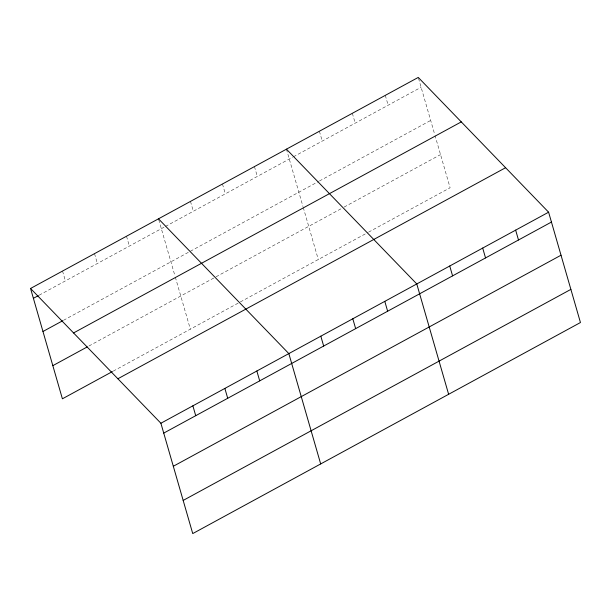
<?xml version="1.0" encoding="UTF-8"?>
<svg xmlns="http://www.w3.org/2000/svg" width="611" height="611" viewBox="0 0 611 611"><rect width="100%" height="100%" fill="white"/><g stroke="black" fill="none" stroke-linecap="round" stroke-linejoin="round"><path stroke-width="0.46" stroke-dasharray="3.06 2.29" d="M39.135 295.205L164.619 226.895M165.444 226.452L292.577 157.241M293.402 156.798L421.101 87.281M63.468 320.324L318.629 181.436M319.454 180.986L430.679 120.443M88.916 346.009L215.217 277.257M216.034 276.806L341.671 208.42M344.138 207.076L440.539 154.606M113.249 371.129L239.55 302.376M240.367 301.933L367.715 232.608M368.54 232.157L450.108 187.76L435.085 135.726M418.52 78.315L434.826 134.825M385.304 95.362L388.153 105.222M352.348 113.302L355.197 123.162M319.393 131.235L322.241 141.103M286.437 149.176L303.003 206.579M303.262 207.48L318.285 259.515M254.451 166.589L257.3 176.449M222.465 184.003L225.314 193.863M190.479 201.409L193.328 211.276M158.753 219.716L175.059 276.225M175.319 277.127L190.342 329.161M126.508 236.236L129.356 246.096M94.522 253.641L97.37 263.509M62.536 271.055L65.385 280.915"/><path stroke-width="0.92" d="M30.55 288.468L418.26 77.421L548.602 212.193L580.45 322.532L192.74 533.579L160.892 423.24L30.55 288.468L62.398 398.807L112.424 371.572M33.399 298.328L38.317 295.648M42.969 331.49L62.65 320.775M73.564 332.942L461.274 121.895M52.829 365.653L87.274 346.903M117.877 378.767L505.587 167.72M160.892 423.24L548.602 212.193M163.74 433.1L551.45 222.053M173.31 466.262L561.02 255.215M183.17 500.424L570.88 289.377M286.437 149.176L416.778 283.947L448.627 394.286M158.493 218.822L288.835 353.593L320.683 463.932M515.646 230.133L518.495 239.993M482.69 248.066L485.539 257.934M449.734 266.006L452.583 275.867M384.793 301.36L387.641 311.22M352.807 318.774L355.655 328.634M320.821 336.18L323.67 346.04M256.849 371.007L259.698 380.867M224.863 388.413L227.712 398.28M192.877 405.826L195.726 415.686"/></g></svg>
